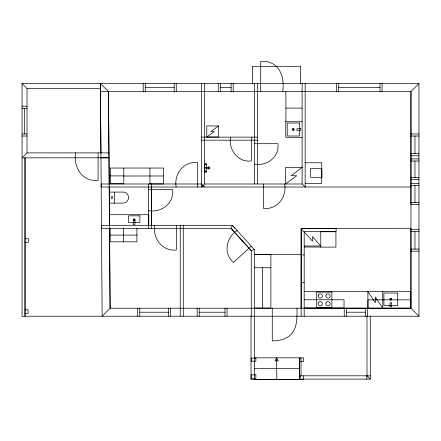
<?xml version="1.0" encoding="UTF-8"?>
<svg xmlns="http://www.w3.org/2000/svg" width="441" height="441" viewBox="0 0 441 441"><rect width="100%" height="100%" fill="white"/><g stroke="black" fill="none" stroke-linecap="round" stroke-linejoin="round"><path stroke-width="0.66" d="M151.561 225.318L151.561 187.017M301.098 308.215L301.159 228.614L410.946 228.251L410.946 308.215L418.95 316.219L418.95 83.525L22.05 83.525L22.05 316.368L25.021 316.368L25.021 157.867L25.021 316.219L418.95 316.219M22.05 83.525L27.022 88.492L27.022 152.895L22.05 157.867L108.993 157.79L109.269 183.98M204.519 83.525L204.519 183.985L201.482 187.023L201.482 83.525M418.95 83.525L410.946 91.53L410.946 204.641L418.95 204.641M237.12 230.555C226.106 237.484 223.008 253.448 233.438 262.401L251.304 246.172M206.79 137.008L214.298 131.479L210.737 131.479L218.46 125.95L218.46 137.008L206.79 137.008L206.79 125.95L218.46 125.95M254.319 249.496L251.161 250.582L231.018 228.355L101.48 228.355L101.48 225.318L232.363 225.318L254.319 249.496L254.319 379.541M100.95 157.85L108.96 157.79M114.362 203.13L121.468 203.103C130.828 204.139 130.905 190.97 121.468 192.089L109.396 192.089L109.396 203.13L114.362 203.13L114.362 192.089M145.271 87.527L174.201 87.527M220.302 87.527L231.106 87.527M338.699 87.527L380.01 87.527M27.022 88.492L100.394 88.492L100.95 152.878M22.05 106.22L27.022 106.22M285.895 108.089L302.124 108.089M22.05 108.288L27.017 108.288M302.124 121.727L285.762 121.727L285.762 137.311L302.124 137.311M22.05 133.943L27.017 133.943M410.946 133.97L418.95 133.97M22.05 136.015L27.022 136.015M410.946 136.037L418.95 136.037M201.482 137.14L257.417 137.14M201.482 140.177L257.417 140.177M254.385 143.694L277.935 143.694C279.588 156.996 266.86 166.433 254.385 164.212M27.022 152.895L108.96 152.878L108.96 157.85M410.946 153.705L418.95 153.705M410.946 155.772L418.95 155.772M410.946 158.925L418.95 158.925M410.946 160.998L418.95 160.998M305.161 162.773L321.726 162.773L321.726 183.473L305.161 183.473M204.657 164.405L206.338 164.432M204.657 167.497L207.033 167.497L208.791 166.737L209.624 167.773L209.569 168.445L208.791 169.002L207.033 168.242L204.657 168.242M204.657 171.334L206.338 171.334M110.327 175.909L123.805 175.909M123.805 176.009L163.424 175.992M410.946 177.613L418.95 177.613M410.946 179.685L418.95 179.685M410.946 183.362L418.95 183.362M123.805 183.776L110.327 183.776L110.327 168.038L163.424 168.049L163.424 183.93L149.946 183.93M204.519 183.985L302.124 183.985L305.161 187.023L305.161 83.525M410.946 185.429L418.95 185.429M410.946 187.017L101.165 187.017L101.165 183.98L201.482 183.985L204.519 187.023M148.523 189.647L172.618 189.647C174.316 203.257 161.312 212.97 148.523 210.71M410.946 202.573L418.95 202.573M301.159 316.219L301.159 228.614L336.092 228.614M410.946 229.601L418.95 229.601M410.946 231.674L418.95 231.674M320.756 231.745L335.915 231.745L335.915 247.109L320.756 247.109L320.756 231.657M110.167 235.092L136.925 235.092M25.021 238.746L28.422 238.746L28.422 242.39L25.021 242.39M304.191 246.001L320.756 246.001M304.191 247.026L320.756 247.026M410.946 249.077L418.95 249.077M410.946 251.144L418.95 251.144M254.319 254.402L301.098 254.402M254.319 254.639L270.884 254.639L270.884 308.061L254.319 308.061M301.159 254.865L304.191 254.865M254.319 267.737L270.884 267.737M301.159 282.714L304.191 282.714M304.191 291.567L410.725 291.567L410.725 308.132L304.191 308.132M304.191 299.77L344.035 299.77L344.035 308.05L304.191 308.05M410.725 299.847L367.976 299.847L367.976 308.132M25.021 309.83L28.125 309.83L28.125 313.523L25.021 313.523M139.808 312.217L168.512 312.217M199.189 312.217L224.998 312.217M346.317 312.217L365.297 312.217M254.319 357.833L303.491 357.833L303.491 361.648L299.373 361.648L299.373 357.833L299.467 379.447L299.467 358.412L301.038 358.412L301.038 375.804L299.467 379.111L370.291 379.111L370.291 316.219M254.319 368.637L299.422 368.637M299.467 375.804L366.984 375.804L370.291 379.111M370.291 375.859L366.813 375.859L366.813 379.111M254.319 379.447L303.276 379.447L303.276 375.804M303.276 379.447L251.012 379.541L251.012 316.219M100.394 83.525L102.158 316.219L110.096 308.215L410.946 308.215L410.946 91.53L100.394 91.53L100.394 83.525L108.458 91.53L108.96 152.878M301.159 228.614L312.476 241.161L312.476 236.552L320.756 246.078M234.998 228.251L232.363 225.318L231.018 228.355L251.287 250.67L251.287 316.219M367.932 291.567L375.313 302.774L375.313 297.146L382.771 308.132L382.771 291.567M109.269 187.023L109.544 225.318M109.544 228.355L110.096 308.215L108.458 91.53M276.672 357.833L276.766 379.447M414.948 136.037L414.948 153.705M414.948 160.998L414.948 177.613M414.948 185.429L414.948 202.573M414.948 231.674L414.948 249.077M382.082 83.525L382.082 91.53M380.01 83.525L380.01 91.53M367.904 291.567L367.904 308.132M367.364 308.215L367.364 316.219M366.984 316.219L366.984 375.804M365.297 308.215L365.297 316.219M346.317 308.215L346.317 316.219M344.245 308.215L344.245 316.219M338.699 83.525L338.699 91.53M336.626 83.525L336.626 91.53M336.092 228.499L336.092 231.652L304.191 231.657L304.191 316.219M302.124 83.525L302.124 183.985M300.646 83.525L300.646 66.315L252.351 66.315L252.351 83.525M296.958 308.215C297.157 317.25 297.521 327.713 290.779 334.741C285.856 339.421 278.861 340.915 272.257 340.915L272.257 308.215M285.895 91.53L285.895 121.727M284.71 183.985C286.997 196.929 277.141 210.065 263.376 208.356L263.376 183.985M282.764 91.53C284.958 76.056 278.8 60.141 260.697 61.459L260.697 91.53M262.604 267.737L262.604 308.061M257.417 83.525L257.417 183.985M254.385 83.525L254.385 183.985M251.342 137.14L251.342 160.965C237.886 162.641 228.306 149.775 230.555 137.14M233.173 83.525L233.173 91.53M231.106 83.525L231.106 91.53M227.065 308.215L227.065 316.219M224.998 308.215L224.998 316.219M220.302 83.525L220.302 91.53M218.234 83.525L218.234 91.53M206.868 167.497L206.868 168.242M206.338 167.497L206.338 163.495L204.657 163.495L204.657 172.216L206.338 172.216L206.338 168.242M199.189 308.215L199.189 316.219M197.458 187.023L197.458 162.652C183.693 160.932 173.842 174.074 176.13 187.023M197.116 308.215L197.116 316.219M183.28 225.318L183.28 316.219M180.242 225.318L180.242 316.219M176.4 225.318L176.4 249.959C162.475 251.69 152.487 238.421 154.791 225.318M176.268 83.525L176.268 91.53M174.201 83.525L174.201 91.53M170.579 308.215L170.579 316.219M168.512 308.215L168.512 316.219M151.561 183.98L151.561 228.355M149.94 168.038L149.94 183.985M148.799 225.318L148.799 214.717L109.429 214.717L109.429 225.318M148.523 183.98L148.523 228.355M145.271 83.525L145.271 91.53M143.204 83.525L143.204 91.53M139.808 308.215L139.808 316.219M137.741 308.215L137.741 316.219M136.925 228.355L136.925 241.833L110.167 241.833L110.167 228.355M123.805 168.038L123.805 183.985M123.546 228.355L123.546 241.833M98.067 152.884L98.073 180.292C82.18 182.012 73.223 167.244 75.626 152.889M24.536 108.288L24.536 133.943M318.264 295.123C317.09 297.642 321.302 299.555 322.338 296.843C323.512 294.334 319.295 292.416 318.264 295.123M318.264 302.851C317.09 305.37 321.302 307.283 322.338 304.571C323.512 302.063 319.295 300.145 318.264 302.851M325.998 295.123C324.824 297.642 329.036 299.555 330.066 296.843C331.241 294.329 327.024 292.416 325.998 295.123M325.998 302.851C324.824 305.37 329.036 307.283 330.066 304.571C331.241 302.057 327.024 300.145 325.998 302.851M205.649 170.921C205.682 171.808 205.026 170.711 205.649 170.921M209.266 168.038C208.257 171.031 208.731 164.394 209.266 168.038M205.512 164.432C205.043 164.967 205.947 164.989 205.512 164.432M390.417 298.849L390.417 299.632L391.195 299.632L391.195 298.849L390.417 298.849M292.659 128.838L292.377 129.351L292.659 130.205L293.171 130.486L294.026 130.205L294.307 129.687L294.026 128.838L293.513 128.552L292.659 128.838M133.579 219.056L133.292 219.568L133.579 220.423L134.092 220.704L134.946 220.423L135.227 219.91L134.946 219.056L134.428 218.775L133.579 219.056M133.871 219.348L133.871 220.131L134.648 220.131L134.648 219.348L133.871 219.348M292.951 129.13L292.951 129.908L293.734 129.908L293.734 129.13L292.951 129.13M390.125 298.557L389.844 299.07L390.125 299.924L390.638 300.211L391.492 299.924L391.773 299.411L391.492 298.557L390.98 298.276L390.125 298.557M276.678 358.109L275.03 360.876L278.343 360.859L276.678 358.109M302.124 167.426L291.137 175.733L296.771 175.733L285.564 183.958L285.564 167.426L302.124 167.426M299.45 123.028L287.207 123.028L287.207 136.015L299.45 136.015L299.45 123.028M300.762 128.739L296.898 128.739L296.898 130.393L300.762 130.393L300.762 128.739M321.864 168.396L310.662 168.396L310.662 177.387L321.864 177.387L321.864 168.396M112.295 196.73L111.463 196.73L111.463 198.489L112.295 198.489L112.295 196.73M139.88 215.836L128.645 215.836L128.645 222.639L139.88 222.639L139.88 215.836M134.935 220.588L133.281 220.588L133.281 224.452L134.935 224.452L134.935 220.588M331.897 292.118L316.44 292.118L316.44 307.575L331.897 307.575L331.897 292.118M397.71 293.033L383.907 293.033L383.907 305.453L397.71 305.453L397.71 293.033M391.636 302.884L389.982 302.884L389.982 306.749L391.636 306.749L391.636 302.884M255.868 358.092L251.15 358.092L251.15 361.207L255.868 361.207L255.868 358.092M255.874 374.828L251.15 374.828L251.15 378.687L255.874 378.687L255.874 374.828"/></g></svg>
